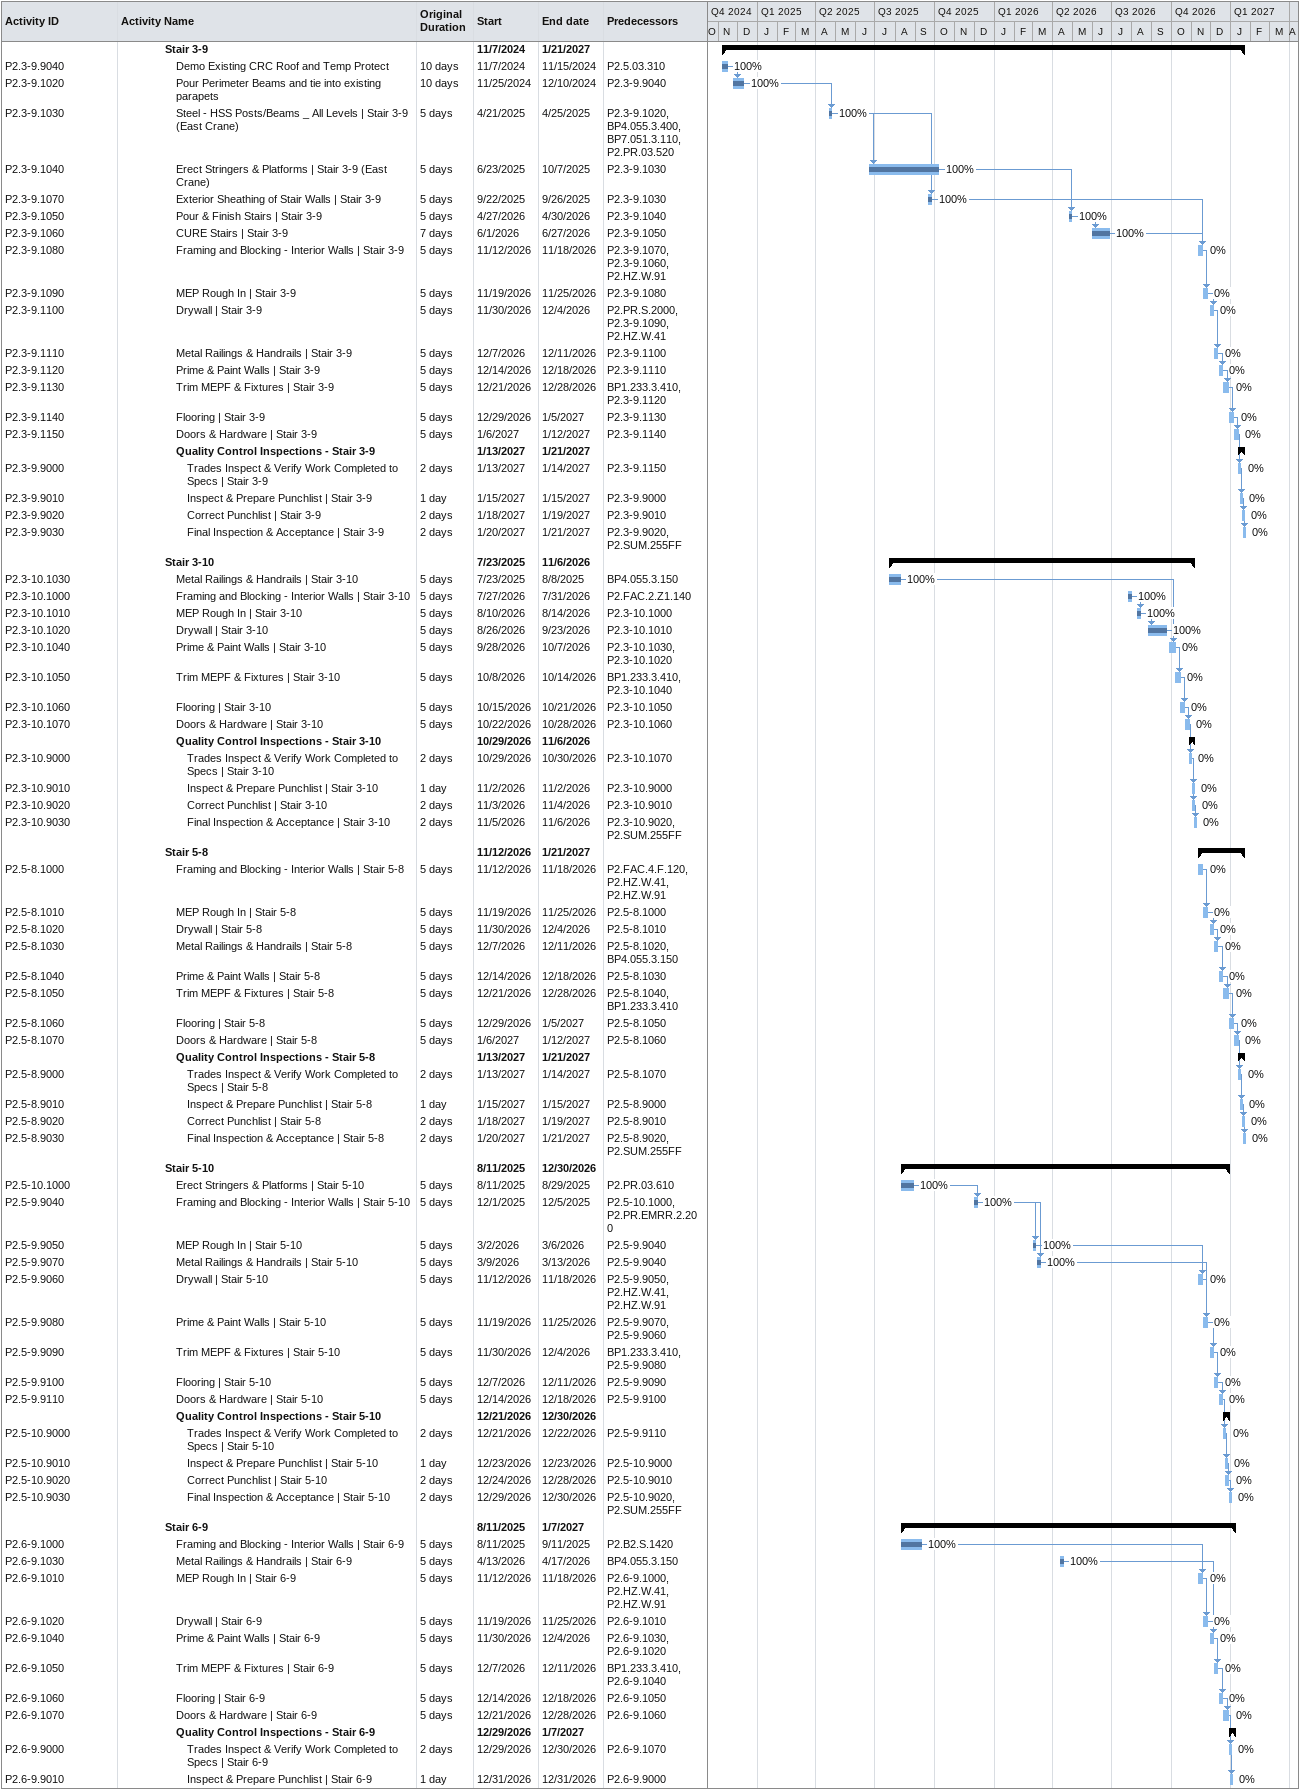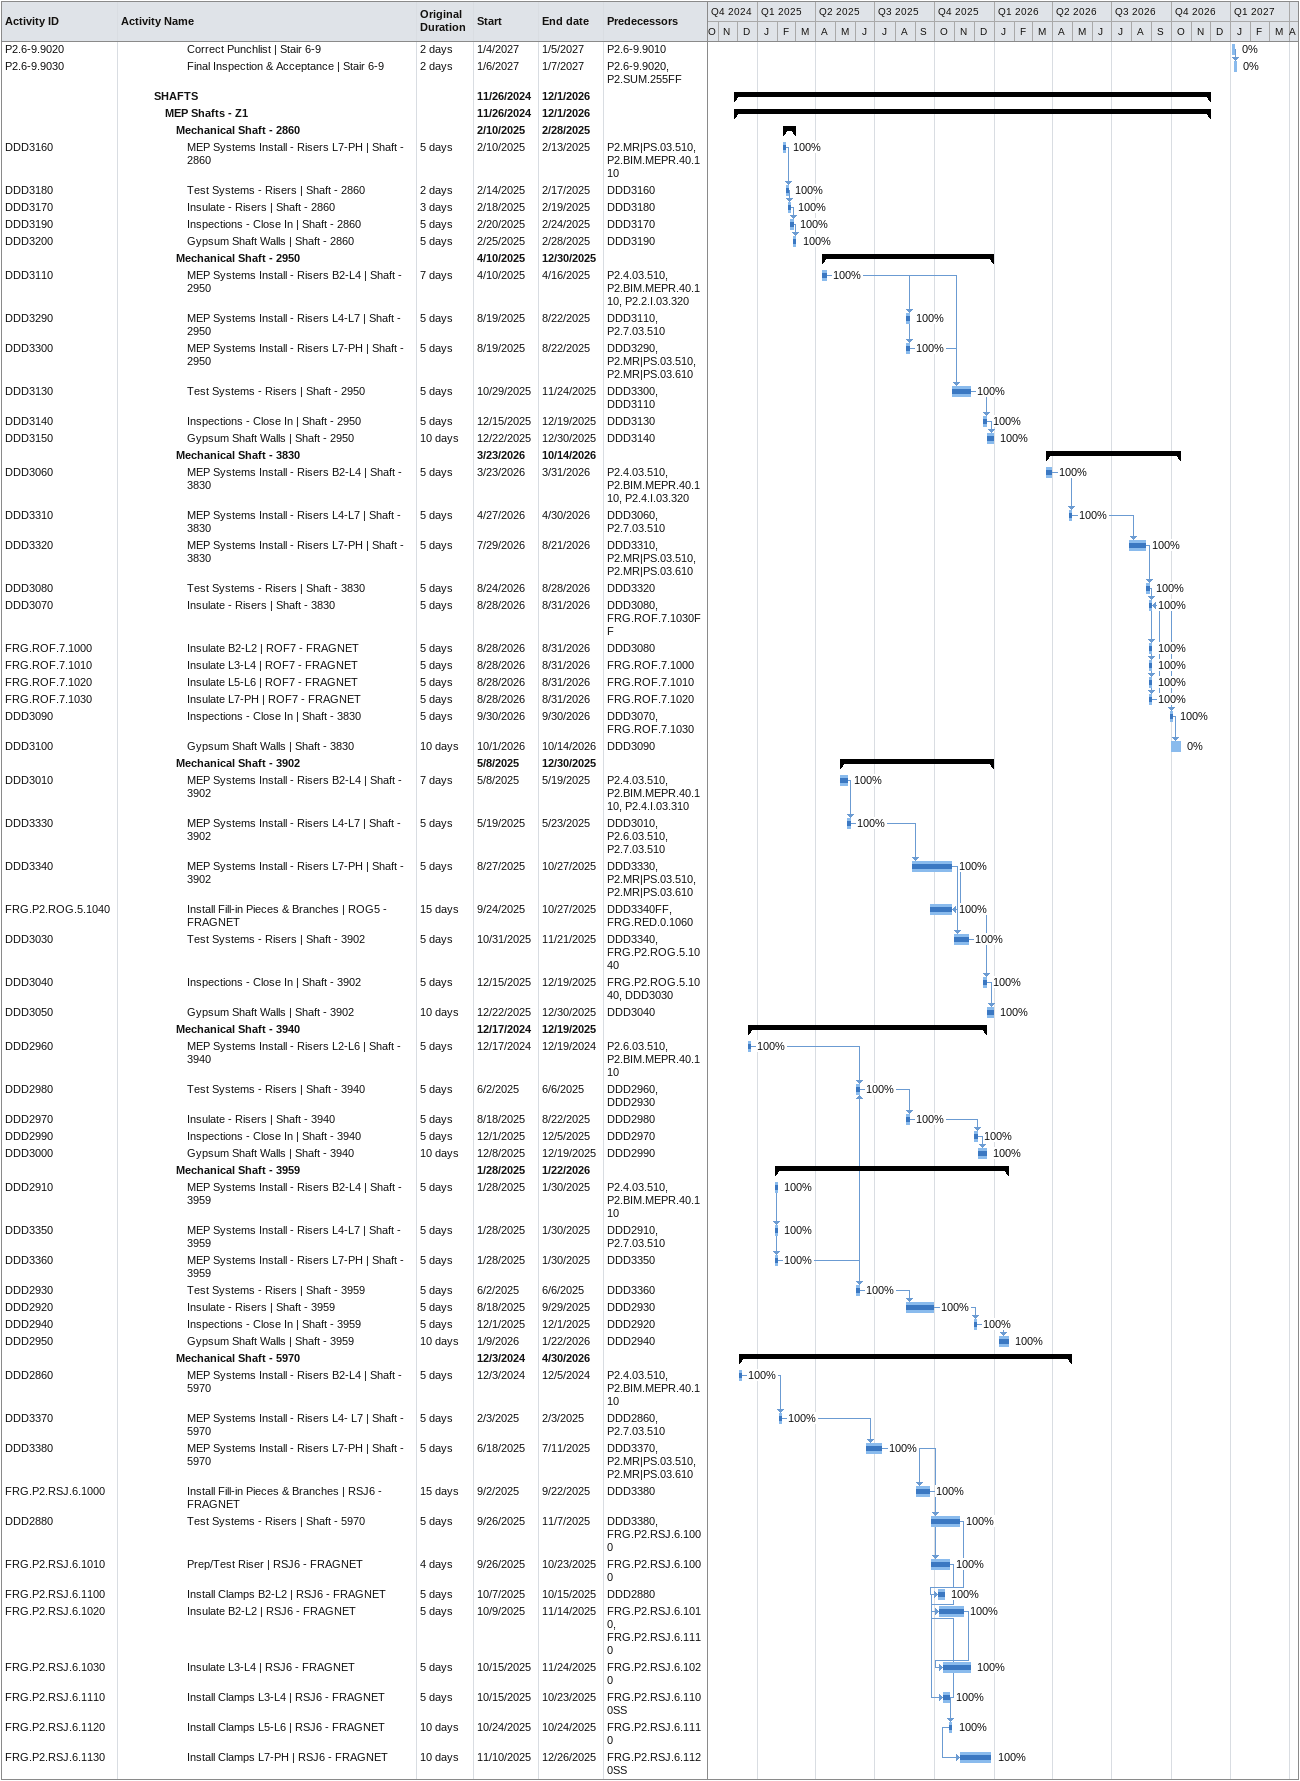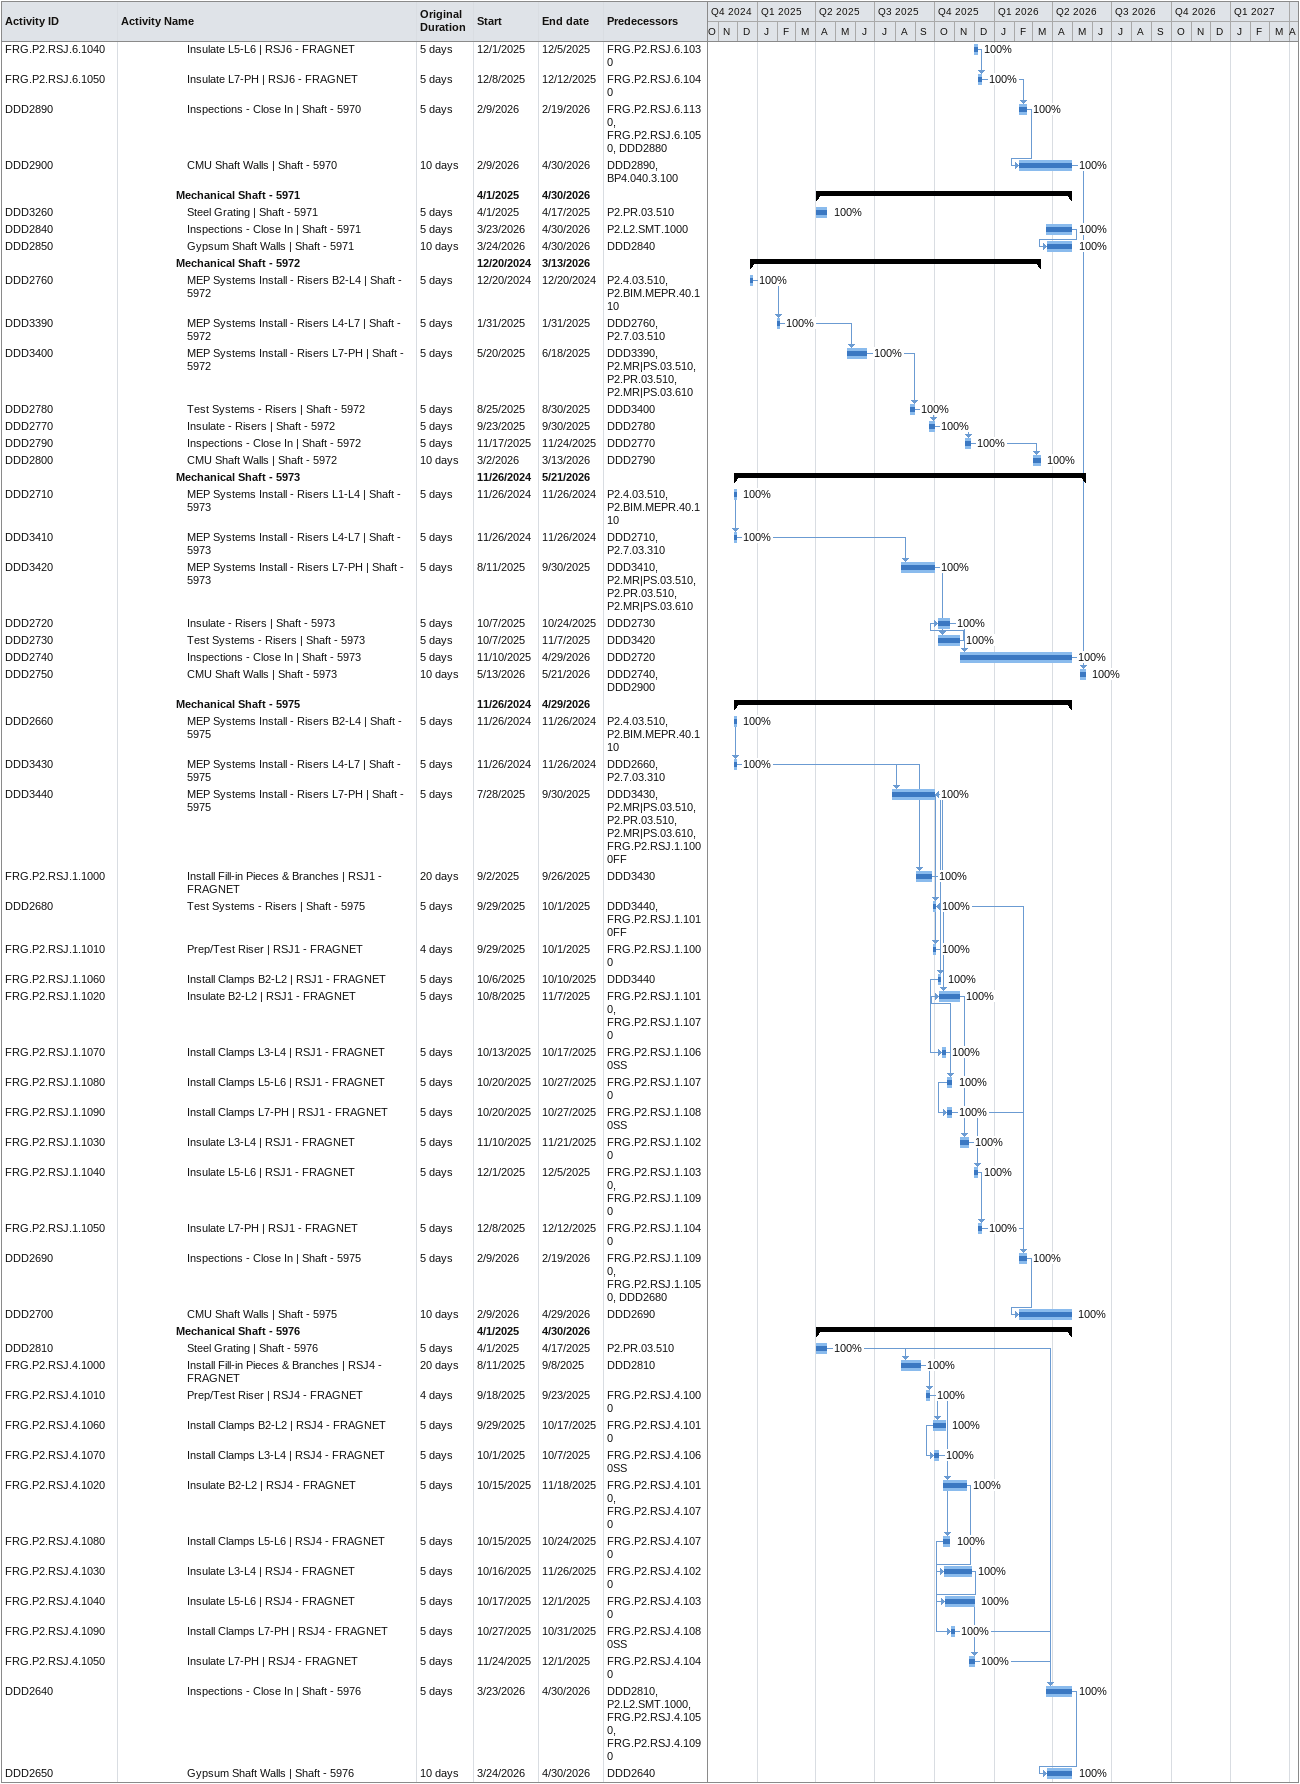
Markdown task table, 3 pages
| ID | Level | Task | Original duration | Start | Finish | Predecessors | % complete |
|---|---|---|---|---|---|---|---|
|  | 5 | **Stair 3-9** |  | 2024-11-07 | 2027-01-21 |  |  |
| P2.3-9.9040 | 6 | Demo Existing CRC Roof and Temp Protect | 10d | 2024-11-07 | 2024-11-15 | P2.5.03.310 | 100 |
| P2.3-9.1020 | 6 | Pour Perimeter Beams and tie into existing parapets | 10d | 2024-11-25 | 2024-12-10 | P2.3-9.9040 | 100 |
| P2.3-9.1030 | 6 | Steel - HSS Posts/Beams _ All Levels \| Stair 3-9 (East Crane) | 5d | 2025-04-21 | 2025-04-25 | P2.3-9.1020, BP4.055.3.400, BP7.051.3.110, P2.PR.03.520 | 100 |
| P2.3-9.1040 | 6 | Erect Stringers & Platforms \| Stair 3-9 (East Crane) | 5d | 2025-06-23 | 2025-10-07 | P2.3-9.1030 | 100 |
| P2.3-9.1070 | 6 | Exterior Sheathing of Stair Walls \| Stair 3-9 | 5d | 2025-09-22 | 2025-09-26 | P2.3-9.1030 | 100 |
| P2.3-9.1050 | 6 | Pour & Finish Stairs \| Stair 3-9 | 5d | 2026-04-27 | 2026-04-30 | P2.3-9.1040 | 100 |
| P2.3-9.1060 | 6 | CURE Stairs \| Stair 3-9 | 7d | 2026-06-01 | 2026-06-27 | P2.3-9.1050 | 100 |
| P2.3-9.1080 | 6 | Framing and Blocking - Interior Walls \| Stair 3-9 | 5d | 2026-11-12 | 2026-11-18 | P2.3-9.1070, P2.3-9.1060, P2.HZ.W.91 | 0 |
| P2.3-9.1090 | 6 | MEP Rough In \| Stair 3-9 | 5d | 2026-11-19 | 2026-11-25 | P2.3-9.1080 | 0 |
| P2.3-9.1100 | 6 | Drywall \| Stair 3-9 | 5d | 2026-11-30 | 2026-12-04 | P2.PR.S.2000, P2.3-9.1090, P2.HZ.W.41 | 0 |
| P2.3-9.1110 | 6 | Metal Railings & Handrails \| Stair 3-9 | 5d | 2026-12-07 | 2026-12-11 | P2.3-9.1100 | 0 |
| P2.3-9.1120 | 6 | Prime & Paint Walls \| Stair 3-9 | 5d | 2026-12-14 | 2026-12-18 | P2.3-9.1110 | 0 |
| P2.3-9.1130 | 6 | Trim MEPF & Fixtures \| Stair 3-9 | 5d | 2026-12-21 | 2026-12-28 | BP1.233.3.410, P2.3-9.1120 | 0 |
| P2.3-9.1140 | 6 | Flooring \| Stair 3-9 | 5d | 2026-12-29 | 2027-01-05 | P2.3-9.1130 | 0 |
| P2.3-9.1150 | 6 | Doors & Hardware \| Stair 3-9 | 5d | 2027-01-06 | 2027-01-12 | P2.3-9.1140 | 0 |
|  | 6 | **Quality Control Inspections - Stair 3-9** |  | 2027-01-13 | 2027-01-21 |  |  |
| P2.3-9.9000 | 7 | Trades Inspect & Verify Work Completed to Specs \| Stair 3-9 | 2d | 2027-01-13 | 2027-01-14 | P2.3-9.1150 | 0 |
| P2.3-9.9010 | 7 | Inspect & Prepare Punchlist \| Stair 3-9 | 1d | 2027-01-15 | 2027-01-15 | P2.3-9.9000 | 0 |
| P2.3-9.9020 | 7 | Correct Punchlist \| Stair 3-9 | 2d | 2027-01-18 | 2027-01-19 | P2.3-9.9010 | 0 |
| P2.3-9.9030 | 7 | Final Inspection & Acceptance \| Stair 3-9 | 2d | 2027-01-20 | 2027-01-21 | P2.3-9.9020, P2.SUM.255FF | 0 |
|  | 5 | **Stair 3-10** |  | 2025-07-23 | 2026-11-06 |  |  |
| P2.3-10.1030 | 6 | Metal Railings & Handrails \| Stair 3-10 | 5d | 2025-07-23 | 2025-08-08 | BP4.055.3.150 | 100 |
| P2.3-10.1000 | 6 | Framing and Blocking - Interior Walls \| Stair 3-10 | 5d | 2026-07-27 | 2026-07-31 | P2.FAC.2.Z1.140 | 100 |
| P2.3-10.1010 | 6 | MEP Rough In \| Stair 3-10 | 5d | 2026-08-10 | 2026-08-14 | P2.3-10.1000 | 100 |
| P2.3-10.1020 | 6 | Drywall \| Stair 3-10 | 5d | 2026-08-26 | 2026-09-23 | P2.3-10.1010 | 100 |
| P2.3-10.1040 | 6 | Prime & Paint Walls \| Stair 3-10 | 5d | 2026-09-28 | 2026-10-07 | P2.3-10.1030, P2.3-10.1020 | 0 |
| P2.3-10.1050 | 6 | Trim MEPF & Fixtures \| Stair 3-10 | 5d | 2026-10-08 | 2026-10-14 | BP1.233.3.410, P2.3-10.1040 | 0 |
| P2.3-10.1060 | 6 | Flooring \| Stair 3-10 | 5d | 2026-10-15 | 2026-10-21 | P2.3-10.1050 | 0 |
| P2.3-10.1070 | 6 | Doors & Hardware \| Stair 3-10 | 5d | 2026-10-22 | 2026-10-28 | P2.3-10.1060 | 0 |
|  | 6 | **Quality Control Inspections - Stair 3-10** |  | 2026-10-29 | 2026-11-06 |  |  |
| P2.3-10.9000 | 7 | Trades Inspect & Verify Work Completed to Specs \| Stair 3-10 | 2d | 2026-10-29 | 2026-10-30 | P2.3-10.1070 | 0 |
| P2.3-10.9010 | 7 | Inspect & Prepare Punchlist \| Stair 3-10 | 1d | 2026-11-02 | 2026-11-02 | P2.3-10.9000 | 0 |
| P2.3-10.9020 | 7 | Correct Punchlist \| Stair 3-10 | 2d | 2026-11-03 | 2026-11-04 | P2.3-10.9010 | 0 |
| P2.3-10.9030 | 7 | Final Inspection & Acceptance \| Stair 3-10 | 2d | 2026-11-05 | 2026-11-06 | P2.3-10.9020, P2.SUM.255FF | 0 |
|  | 5 | **Stair 5-8** |  | 2026-11-12 | 2027-01-21 |  |  |
| P2.5-8.1000 | 6 | Framing and Blocking - Interior Walls \| Stair 5-8 | 5d | 2026-11-12 | 2026-11-18 | P2.FAC.4.F.120, P2.HZ.W.41, P2.HZ.W.91 | 0 |
| P2.5-8.1010 | 6 | MEP Rough In \| Stair 5-8 | 5d | 2026-11-19 | 2026-11-25 | P2.5-8.1000 | 0 |
| P2.5-8.1020 | 6 | Drywall \| Stair 5-8 | 5d | 2026-11-30 | 2026-12-04 | P2.5-8.1010 | 0 |
| P2.5-8.1030 | 6 | Metal Railings & Handrails \| Stair 5-8 | 5d | 2026-12-07 | 2026-12-11 | P2.5-8.1020, BP4.055.3.150 | 0 |
| P2.5-8.1040 | 6 | Prime & Paint Walls \| Stair 5-8 | 5d | 2026-12-14 | 2026-12-18 | P2.5-8.1030 | 0 |
| P2.5-8.1050 | 6 | Trim MEPF & Fixtures \| Stair 5-8 | 5d | 2026-12-21 | 2026-12-28 | P2.5-8.1040, BP1.233.3.410 | 0 |
| P2.5-8.1060 | 6 | Flooring \| Stair 5-8 | 5d | 2026-12-29 | 2027-01-05 | P2.5-8.1050 | 0 |
| P2.5-8.1070 | 6 | Doors & Hardware \| Stair 5-8 | 5d | 2027-01-06 | 2027-01-12 | P2.5-8.1060 | 0 |
|  | 6 | **Quality Control Inspections - Stair 5-8** |  | 2027-01-13 | 2027-01-21 |  |  |
| P2.5-8.9000 | 7 | Trades Inspect & Verify Work Completed to Specs \| Stair 5-8 | 2d | 2027-01-13 | 2027-01-14 | P2.5-8.1070 | 0 |
| P2.5-8.9010 | 7 | Inspect & Prepare Punchlist \| Stair 5-8 | 1d | 2027-01-15 | 2027-01-15 | P2.5-8.9000 | 0 |
| P2.5-8.9020 | 7 | Correct Punchlist \| Stair 5-8 | 2d | 2027-01-18 | 2027-01-19 | P2.5-8.9010 | 0 |
| P2.5-8.9030 | 7 | Final Inspection & Acceptance \| Stair 5-8 | 2d | 2027-01-20 | 2027-01-21 | P2.5-8.9020, P2.SUM.255FF | 0 |
|  | 5 | **Stair 5-10** |  | 2025-08-11 | 2026-12-30 |  |  |
| P2.5-10.1000 | 6 | Erect Stringers & Platforms \| Stair 5-10 | 5d | 2025-08-11 | 2025-08-29 | P2.PR.03.610 | 100 |
| P2.5-9.9040 | 6 | Framing and Blocking - Interior Walls \| Stair 5-10 | 5d | 2025-12-01 | 2025-12-05 | P2.5-10.1000, P2.PR.EMRR.2.200 | 100 |
| P2.5-9.9050 | 6 | MEP Rough In \| Stair 5-10 | 5d | 2026-03-02 | 2026-03-06 | P2.5-9.9040 | 100 |
| P2.5-9.9070 | 6 | Metal Railings & Handrails \| Stair 5-10 | 5d | 2026-03-09 | 2026-03-13 | P2.5-9.9040 | 100 |
| P2.5-9.9060 | 6 | Drywall \| Stair 5-10 | 5d | 2026-11-12 | 2026-11-18 | P2.5-9.9050, P2.HZ.W.41, P2.HZ.W.91 | 0 |
| P2.5-9.9080 | 6 | Prime & Paint Walls \| Stair 5-10 | 5d | 2026-11-19 | 2026-11-25 | P2.5-9.9070, P2.5-9.9060 | 0 |
| P2.5-9.9090 | 6 | Trim MEPF & Fixtures \| Stair 5-10 | 5d | 2026-11-30 | 2026-12-04 | BP1.233.3.410, P2.5-9.9080 | 0 |
| P2.5-9.9100 | 6 | Flooring \| Stair 5-10 | 5d | 2026-12-07 | 2026-12-11 | P2.5-9.9090 | 0 |
| P2.5-9.9110 | 6 | Doors & Hardware \| Stair 5-10 | 5d | 2026-12-14 | 2026-12-18 | P2.5-9.9100 | 0 |
|  | 6 | **Quality Control Inspections - Stair 5-10** |  | 2026-12-21 | 2026-12-30 |  |  |
| P2.5-10.9000 | 7 | Trades Inspect & Verify Work Completed to Specs \| Stair 5-10 | 2d | 2026-12-21 | 2026-12-22 | P2.5-9.9110 | 0 |
| P2.5-10.9010 | 7 | Inspect & Prepare Punchlist \| Stair 5-10 | 1d | 2026-12-23 | 2026-12-23 | P2.5-10.9000 | 0 |
| P2.5-10.9020 | 7 | Correct Punchlist \| Stair 5-10 | 2d | 2026-12-24 | 2026-12-28 | P2.5-10.9010 | 0 |
| P2.5-10.9030 | 7 | Final Inspection & Acceptance \| Stair 5-10 | 2d | 2026-12-29 | 2026-12-30 | P2.5-10.9020, P2.SUM.255FF | 0 |
|  | 5 | **Stair 6-9** |  | 2025-08-11 | 2027-01-07 |  |  |
| P2.6-9.1000 | 6 | Framing and Blocking - Interior Walls \| Stair 6-9 | 5d | 2025-08-11 | 2025-09-11 | P2.B2.S.1420 | 100 |
| P2.6-9.1030 | 6 | Metal Railings & Handrails \| Stair 6-9 | 5d | 2026-04-13 | 2026-04-17 | BP4.055.3.150 | 100 |
| P2.6-9.1010 | 6 | MEP Rough In \| Stair 6-9 | 5d | 2026-11-12 | 2026-11-18 | P2.6-9.1000, P2.HZ.W.41, P2.HZ.W.91 | 0 |
| P2.6-9.1020 | 6 | Drywall \| Stair 6-9 | 5d | 2026-11-19 | 2026-11-25 | P2.6-9.1010 | 0 |
| P2.6-9.1040 | 6 | Prime & Paint Walls \| Stair 6-9 | 5d | 2026-11-30 | 2026-12-04 | P2.6-9.1030, P2.6-9.1020 | 0 |
| P2.6-9.1050 | 6 | Trim MEPF & Fixtures \| Stair 6-9 | 5d | 2026-12-07 | 2026-12-11 | BP1.233.3.410, P2.6-9.1040 | 0 |
| P2.6-9.1060 | 6 | Flooring \| Stair 6-9 | 5d | 2026-12-14 | 2026-12-18 | P2.6-9.1050 | 0 |
| P2.6-9.1070 | 6 | Doors & Hardware \| Stair 6-9 | 5d | 2026-12-21 | 2026-12-28 | P2.6-9.1060 | 0 |
|  | 6 | **Quality Control Inspections - Stair 6-9** |  | 2026-12-29 | 2027-01-07 |  |  |
| P2.6-9.9000 | 7 | Trades Inspect & Verify Work Completed to Specs \| Stair 6-9 | 2d | 2026-12-29 | 2026-12-30 | P2.6-9.1070 | 0 |
| P2.6-9.9010 | 7 | Inspect & Prepare Punchlist \| Stair 6-9 | 1d | 2026-12-31 | 2026-12-31 | P2.6-9.9000 | 0 |
| P2.6-9.9020 | 7 | Correct Punchlist \| Stair 6-9 | 2d | 2027-01-04 | 2027-01-05 | P2.6-9.9010 | 0 |
| P2.6-9.9030 | 7 | Final Inspection & Acceptance \| Stair 6-9 | 2d | 2027-01-06 | 2027-01-07 | P2.6-9.9020, P2.SUM.255FF | 0 |
|  | 4 | **SHAFTS** |  | 2024-11-26 | 2026-12-01 |  |  |
|  | 5 | **MEP Shafts - Z1** |  | 2024-11-26 | 2026-12-01 |  |  |
|  | 6 | **Mechanical Shaft - 2860** |  | 2025-02-10 | 2025-02-28 |  |  |
| DDD3160 | 7 | MEP Systems Install - Risers L7-PH \| Shaft - 2860 | 5d | 2025-02-10 | 2025-02-13 | P2.MR\|PS.03.510, P2.BIM.MEPR.40.110 | 100 |
| DDD3180 | 7 | Test Systems - Risers \| Shaft - 2860 | 2d | 2025-02-14 | 2025-02-17 | DDD3160 | 100 |
| DDD3170 | 7 | Insulate - Risers \| Shaft - 2860 | 3d | 2025-02-18 | 2025-02-19 | DDD3180 | 100 |
| DDD3190 | 7 | Inspections - Close In \| Shaft - 2860 | 5d | 2025-02-20 | 2025-02-24 | DDD3170 | 100 |
| DDD3200 | 7 | Gypsum Shaft Walls \| Shaft - 2860 | 5d | 2025-02-25 | 2025-02-28 | DDD3190 | 100 |
|  | 6 | **Mechanical Shaft - 2950** |  | 2025-04-10 | 2025-12-30 |  |  |
| DDD3110 | 7 | MEP Systems Install - Risers B2-L4 \| Shaft - 2950 | 7d | 2025-04-10 | 2025-04-16 | P2.4.03.510, P2.BIM.MEPR.40.110, P2.2.I.03.320 | 100 |
| DDD3290 | 7 | MEP Systems Install - Risers L4-L7 \| Shaft - 2950 | 5d | 2025-08-19 | 2025-08-22 | DDD3110, P2.7.03.510 | 100 |
| DDD3300 | 7 | MEP Systems Install - Risers L7-PH \| Shaft - 2950 | 5d | 2025-08-19 | 2025-08-22 | DDD3290, P2.MR\|PS.03.510, P2.MR\|PS.03.610 | 100 |
| DDD3130 | 7 | Test Systems - Risers \| Shaft - 2950 | 5d | 2025-10-29 | 2025-11-24 | DDD3300, DDD3110 | 100 |
| DDD3140 | 7 | Inspections - Close In \| Shaft - 2950 | 5d | 2025-12-15 | 2025-12-19 | DDD3130 | 100 |
| DDD3150 | 7 | Gypsum Shaft Walls \| Shaft - 2950 | 10d | 2025-12-22 | 2025-12-30 | DDD3140 | 100 |
|  | 6 | **Mechanical Shaft - 3830** |  | 2026-03-23 | 2026-10-14 |  |  |
| DDD3060 | 7 | MEP Systems Install - Risers B2-L4 \| Shaft - 3830 | 5d | 2026-03-23 | 2026-03-31 | P2.4.03.510, P2.BIM.MEPR.40.110, P2.4.I.03.320 | 100 |
| DDD3310 | 7 | MEP Systems Install - Risers L4-L7 \| Shaft - 3830 | 5d | 2026-04-27 | 2026-04-30 | DDD3060, P2.7.03.510 | 100 |
| DDD3320 | 7 | MEP Systems Install - Risers L7-PH \| Shaft - 3830 | 5d | 2026-07-29 | 2026-08-21 | DDD3310, P2.MR\|PS.03.510, P2.MR\|PS.03.610 | 100 |
| DDD3080 | 7 | Test Systems - Risers \| Shaft - 3830 | 5d | 2026-08-24 | 2026-08-28 | DDD3320 | 100 |
| DDD3070 | 7 | Insulate - Risers \| Shaft - 3830 | 5d | 2026-08-28 | 2026-08-31 | DDD3080, FRG.ROF.7.1030FF | 100 |
| FRG.ROF.7.1000 | 7 | Insulate B2-L2 \| ROF7 - FRAGNET | 5d | 2026-08-28 | 2026-08-31 | DDD3080 | 100 |
| FRG.ROF.7.1010 | 7 | Insulate L3-L4 \| ROF7 - FRAGNET | 5d | 2026-08-28 | 2026-08-31 | FRG.ROF.7.1000 | 100 |
| FRG.ROF.7.1020 | 7 | Insulate L5-L6 \| ROF7 - FRAGNET | 5d | 2026-08-28 | 2026-08-31 | FRG.ROF.7.1010 | 100 |
| FRG.ROF.7.1030 | 7 | Insulate L7-PH \| ROF7 - FRAGNET | 5d | 2026-08-28 | 2026-08-31 | FRG.ROF.7.1020 | 100 |
| DDD3090 | 7 | Inspections - Close In \| Shaft - 3830 | 5d | 2026-09-30 | 2026-09-30 | DDD3070, FRG.ROF.7.1030 | 100 |
| DDD3100 | 7 | Gypsum Shaft Walls \| Shaft - 3830 | 10d | 2026-10-01 | 2026-10-14 | DDD3090 | 0 |
|  | 6 | **Mechanical Shaft - 3902** |  | 2025-05-08 | 2025-12-30 |  |  |
| DDD3010 | 7 | MEP Systems Install - Risers B2-L4 \| Shaft - 3902 | 7d | 2025-05-08 | 2025-05-19 | P2.4.03.510, P2.BIM.MEPR.40.110, P2.4.I.03.310 | 100 |
| DDD3330 | 7 | MEP Systems Install - Risers L4-L7 \| Shaft - 3902 | 5d | 2025-05-19 | 2025-05-23 | DDD3010, P2.6.03.510, P2.7.03.510 | 100 |
| DDD3340 | 7 | MEP Systems Install - Risers L7-PH \| Shaft - 3902 | 5d | 2025-08-27 | 2025-10-27 | DDD3330, P2.MR\|PS.03.510, P2.MR\|PS.03.610 | 100 |
| FRG.P2.ROG.5.1040 | 7 | Install Fill-in Pieces & Branches \| ROG5 - FRAGNET | 15d | 2025-09-24 | 2025-10-27 | DDD3340FF, FRG.RED.0.1060 | 100 |
| DDD3030 | 7 | Test Systems - Risers \| Shaft - 3902 | 5d | 2025-10-31 | 2025-11-21 | DDD3340, FRG.P2.ROG.5.1040 | 100 |
| DDD3040 | 7 | Inspections - Close In \| Shaft - 3902 | 5d | 2025-12-15 | 2025-12-19 | FRG.P2.ROG.5.1040, DDD3030 | 100 |
| DDD3050 | 7 | Gypsum Shaft Walls \| Shaft - 3902 | 10d | 2025-12-22 | 2025-12-30 | DDD3040 | 100 |
|  | 6 | **Mechanical Shaft - 3940** |  | 2024-12-17 | 2025-12-19 |  |  |
| DDD2960 | 7 | MEP Systems Install - Risers L2-L6 \| Shaft - 3940 | 5d | 2024-12-17 | 2024-12-19 | P2.6.03.510, P2.BIM.MEPR.40.110 | 100 |
| DDD2980 | 7 | Test Systems - Risers \| Shaft - 3940 | 5d | 2025-06-02 | 2025-06-06 | DDD2960, DDD2930 | 100 |
| DDD2970 | 7 | Insulate - Risers \| Shaft - 3940 | 5d | 2025-08-18 | 2025-08-22 | DDD2980 | 100 |
| DDD2990 | 7 | Inspections - Close In \| Shaft - 3940 | 5d | 2025-12-01 | 2025-12-05 | DDD2970 | 100 |
| DDD3000 | 7 | Gypsum Shaft Walls \| Shaft - 3940 | 10d | 2025-12-08 | 2025-12-19 | DDD2990 | 100 |
|  | 6 | **Mechanical Shaft - 3959** |  | 2025-01-28 | 2026-01-22 |  |  |
| DDD2910 | 7 | MEP Systems Install - Risers B2-L4 \| Shaft - 3959 | 5d | 2025-01-28 | 2025-01-30 | P2.4.03.510, P2.BIM.MEPR.40.110 | 100 |
| DDD3350 | 7 | MEP Systems Install - Risers L4-L7 \| Shaft - 3959 | 5d | 2025-01-28 | 2025-01-30 | DDD2910, P2.7.03.510 | 100 |
| DDD3360 | 7 | MEP Systems Install - Risers L7-PH \| Shaft - 3959 | 5d | 2025-01-28 | 2025-01-30 | DDD3350 | 100 |
| DDD2930 | 7 | Test Systems - Risers \| Shaft - 3959 | 5d | 2025-06-02 | 2025-06-06 | DDD3360 | 100 |
| DDD2920 | 7 | Insulate - Risers \| Shaft - 3959 | 5d | 2025-08-18 | 2025-09-29 | DDD2930 | 100 |
| DDD2940 | 7 | Inspections - Close In \| Shaft - 3959 | 5d | 2025-12-01 | 2025-12-01 | DDD2920 | 100 |
| DDD2950 | 7 | Gypsum Shaft Walls \| Shaft - 3959 | 10d | 2026-01-09 | 2026-01-22 | DDD2940 | 100 |
|  | 6 | **Mechanical Shaft - 5970** |  | 2024-12-03 | 2026-04-30 |  |  |
| DDD2860 | 7 | MEP Systems Install - Risers B2-L4 \| Shaft - 5970 | 5d | 2024-12-03 | 2024-12-05 | P2.4.03.510, P2.BIM.MEPR.40.110 | 100 |
| DDD3370 | 7 | MEP Systems Install - Risers L4- L7 \| Shaft - 5970 | 5d | 2025-02-03 | 2025-02-03 | DDD2860, P2.7.03.510 | 100 |
| DDD3380 | 7 | MEP Systems Install - Risers L7-PH \| Shaft - 5970 | 5d | 2025-06-18 | 2025-07-11 | DDD3370, P2.MR\|PS.03.510, P2.MR\|PS.03.610 | 100 |
| FRG.P2.RSJ.6.1000 | 7 | Install Fill-in Pieces & Branches \| RSJ6 - FRAGNET | 15d | 2025-09-02 | 2025-09-22 | DDD3380 | 100 |
| DDD2880 | 7 | Test Systems - Risers \| Shaft - 5970 | 5d | 2025-09-26 | 2025-11-07 | DDD3380, FRG.P2.RSJ.6.1000 | 100 |
| FRG.P2.RSJ.6.1010 | 7 | Prep/Test Riser \| RSJ6 - FRAGNET | 4d | 2025-09-26 | 2025-10-23 | FRG.P2.RSJ.6.1000 | 100 |
| FRG.P2.RSJ.6.1100 | 7 | Install Clamps B2-L2 \| RSJ6 - FRAGNET | 5d | 2025-10-07 | 2025-10-15 | DDD2880 | 100 |
| FRG.P2.RSJ.6.1020 | 7 | Insulate B2-L2 \| RSJ6 - FRAGNET | 5d | 2025-10-09 | 2025-11-14 | FRG.P2.RSJ.6.1010, FRG.P2.RSJ.6.1110 | 100 |
| FRG.P2.RSJ.6.1030 | 7 | Insulate L3-L4 \| RSJ6 - FRAGNET | 5d | 2025-10-15 | 2025-11-24 | FRG.P2.RSJ.6.1020 | 100 |
| FRG.P2.RSJ.6.1110 | 7 | Install Clamps L3-L4 \| RSJ6 - FRAGNET | 5d | 2025-10-15 | 2025-10-23 | FRG.P2.RSJ.6.1100SS | 100 |
| FRG.P2.RSJ.6.1120 | 7 | Install Clamps L5-L6 \| RSJ6 - FRAGNET | 10d | 2025-10-24 | 2025-10-24 | FRG.P2.RSJ.6.1110 | 100 |
| FRG.P2.RSJ.6.1130 | 7 | Install Clamps L7-PH \| RSJ6 - FRAGNET | 10d | 2025-11-10 | 2025-12-26 | FRG.P2.RSJ.6.1120SS | 100 |
| FRG.P2.RSJ.6.1040 | 7 | Insulate L5-L6 \| RSJ6 - FRAGNET | 5d | 2025-12-01 | 2025-12-05 | FRG.P2.RSJ.6.1030 | 100 |
| FRG.P2.RSJ.6.1050 | 7 | Insulate L7-PH \| RSJ6 - FRAGNET | 5d | 2025-12-08 | 2025-12-12 | FRG.P2.RSJ.6.1040 | 100 |
| DDD2890 | 7 | Inspections - Close In \| Shaft - 5970 | 5d | 2026-02-09 | 2026-02-19 | FRG.P2.RSJ.6.1130, FRG.P2.RSJ.6.1050, DDD2880 | 100 |
| DDD2900 | 7 | CMU Shaft Walls \| Shaft - 5970 | 10d | 2026-02-09 | 2026-04-30 | DDD2890, BP4.040.3.100 | 100 |
|  | 6 | **Mechanical Shaft - 5971** |  | 2025-04-01 | 2026-04-30 |  |  |
| DDD3260 | 7 | Steel Grating \| Shaft - 5971 | 5d | 2025-04-01 | 2025-04-17 | P2.PR.03.510 | 100 |
| DDD2840 | 7 | Inspections - Close In \| Shaft - 5971 | 5d | 2026-03-23 | 2026-04-30 | P2.L2.SMT.1000 | 100 |
| DDD2850 | 7 | Gypsum Shaft Walls \| Shaft - 5971 | 10d | 2026-03-24 | 2026-04-30 | DDD2840 | 100 |
|  | 6 | **Mechanical Shaft - 5972** |  | 2024-12-20 | 2026-03-13 |  |  |
| DDD2760 | 7 | MEP Systems Install - Risers B2-L4 \| Shaft - 5972 | 5d | 2024-12-20 | 2024-12-20 | P2.4.03.510, P2.BIM.MEPR.40.110 | 100 |
| DDD3390 | 7 | MEP Systems Install - Risers L4-L7 \| Shaft - 5972 | 5d | 2025-01-31 | 2025-01-31 | DDD2760, P2.7.03.510 | 100 |
| DDD3400 | 7 | MEP Systems Install - Risers L7-PH \| Shaft - 5972 | 5d | 2025-05-20 | 2025-06-18 | DDD3390, P2.MR\|PS.03.510, P2.PR.03.510, P2.MR\|PS.03.610 | 100 |
| DDD2780 | 7 | Test Systems - Risers \| Shaft - 5972 | 5d | 2025-08-25 | 2025-08-30 | DDD3400 | 100 |
| DDD2770 | 7 | Insulate - Risers \| Shaft - 5972 | 5d | 2025-09-23 | 2025-09-30 | DDD2780 | 100 |
| DDD2790 | 7 | Inspections - Close In \| Shaft - 5972 | 5d | 2025-11-17 | 2025-11-24 | DDD2770 | 100 |
| DDD2800 | 7 | CMU Shaft Walls \| Shaft - 5972 | 10d | 2026-03-02 | 2026-03-13 | DDD2790 | 100 |
|  | 6 | **Mechanical Shaft - 5973** |  | 2024-11-26 | 2026-05-21 |  |  |
| DDD2710 | 7 | MEP Systems Install - Risers L1-L4 \| Shaft - 5973 | 5d | 2024-11-26 | 2024-11-26 | P2.4.03.510, P2.BIM.MEPR.40.110 | 100 |
| DDD3410 | 7 | MEP Systems Install - Risers L4-L7 \| Shaft - 5973 | 5d | 2024-11-26 | 2024-11-26 | DDD2710, P2.7.03.310 | 100 |
| DDD3420 | 7 | MEP Systems Install - Risers L7-PH \| Shaft - 5973 | 5d | 2025-08-11 | 2025-09-30 | DDD3410, P2.MR\|PS.03.510, P2.PR.03.510, P2.MR\|PS.03.610 | 100 |
| DDD2720 | 7 | Insulate - Risers \| Shaft - 5973 | 5d | 2025-10-07 | 2025-10-24 | DDD2730 | 100 |
| DDD2730 | 7 | Test Systems - Risers \| Shaft - 5973 | 5d | 2025-10-07 | 2025-11-07 | DDD3420 | 100 |
| DDD2740 | 7 | Inspections - Close In \| Shaft - 5973 | 5d | 2025-11-10 | 2026-04-29 | DDD2720 | 100 |
| DDD2750 | 7 | CMU Shaft Walls \| Shaft - 5973 | 10d | 2026-05-13 | 2026-05-21 | DDD2740, DDD2900 | 100 |
|  | 6 | **Mechanical Shaft - 5975** |  | 2024-11-26 | 2026-04-29 |  |  |
| DDD2660 | 7 | MEP Systems Install - Risers B2-L4 \| Shaft - 5975 | 5d | 2024-11-26 | 2024-11-26 | P2.4.03.510, P2.BIM.MEPR.40.110 | 100 |
| DDD3430 | 7 | MEP Systems Install - Risers L4-L7 \| Shaft - 5975 | 5d | 2024-11-26 | 2024-11-26 | DDD2660, P2.7.03.310 | 100 |
| DDD3440 | 7 | MEP Systems Install - Risers L7-PH \| Shaft - 5975 | 5d | 2025-07-28 | 2025-09-30 | DDD3430, P2.MR\|PS.03.510, P2.PR.03.510, P2.MR\|PS.03.610, FRG.P2.RSJ.1.1000FF | 100 |
| FRG.P2.RSJ.1.1000 | 7 | Install Fill-in Pieces & Branches \| RSJ1 - FRAGNET | 20d | 2025-09-02 | 2025-09-26 | DDD3430 | 100 |
| DDD2680 | 7 | Test Systems - Risers \| Shaft - 5975 | 5d | 2025-09-29 | 2025-10-01 | DDD3440, FRG.P2.RSJ.1.1010FF | 100 |
| FRG.P2.RSJ.1.1010 | 7 | Prep/Test Riser \| RSJ1 - FRAGNET | 4d | 2025-09-29 | 2025-10-01 | FRG.P2.RSJ.1.1000 | 100 |
| FRG.P2.RSJ.1.1060 | 7 | Install Clamps B2-L2 \| RSJ1 - FRAGNET | 5d | 2025-10-06 | 2025-10-10 | DDD3440 | 100 |
| FRG.P2.RSJ.1.1020 | 7 | Insulate B2-L2 \| RSJ1 - FRAGNET | 5d | 2025-10-08 | 2025-11-07 | FRG.P2.RSJ.1.1010, FRG.P2.RSJ.1.1070 | 100 |
| FRG.P2.RSJ.1.1070 | 7 | Install Clamps L3-L4 \| RSJ1 - FRAGNET | 5d | 2025-10-13 | 2025-10-17 | FRG.P2.RSJ.1.1060SS | 100 |
| FRG.P2.RSJ.1.1080 | 7 | Install Clamps L5-L6 \| RSJ1 - FRAGNET | 5d | 2025-10-20 | 2025-10-27 | FRG.P2.RSJ.1.1070 | 100 |
| FRG.P2.RSJ.1.1090 | 7 | Install Clamps L7-PH \| RSJ1 - FRAGNET | 5d | 2025-10-20 | 2025-10-27 | FRG.P2.RSJ.1.1080SS | 100 |
| FRG.P2.RSJ.1.1030 | 7 | Insulate L3-L4 \| RSJ1 - FRAGNET | 5d | 2025-11-10 | 2025-11-21 | FRG.P2.RSJ.1.1020 | 100 |
| FRG.P2.RSJ.1.1040 | 7 | Insulate L5-L6 \| RSJ1 - FRAGNET | 5d | 2025-12-01 | 2025-12-05 | FRG.P2.RSJ.1.1030, FRG.P2.RSJ.1.1090 | 100 |
| FRG.P2.RSJ.1.1050 | 7 | Insulate L7-PH \| RSJ1 - FRAGNET | 5d | 2025-12-08 | 2025-12-12 | FRG.P2.RSJ.1.1040 | 100 |
| DDD2690 | 7 | Inspections - Close In \| Shaft - 5975 | 5d | 2026-02-09 | 2026-02-19 | FRG.P2.RSJ.1.1090, FRG.P2.RSJ.1.1050, DDD2680 | 100 |
| DDD2700 | 7 | CMU Shaft Walls \| Shaft - 5975 | 10d | 2026-02-09 | 2026-04-29 | DDD2690 | 100 |
|  | 6 | **Mechanical Shaft - 5976** |  | 2025-04-01 | 2026-04-30 |  |  |
| DDD2810 | 7 | Steel Grating \| Shaft - 5976 | 5d | 2025-04-01 | 2025-04-17 | P2.PR.03.510 | 100 |
| FRG.P2.RSJ.4.1000 | 7 | Install Fill-in Pieces & Branches \| RSJ4 - FRAGNET | 20d | 2025-08-11 | 2025-09-08 | DDD2810 | 100 |
| FRG.P2.RSJ.4.1010 | 7 | Prep/Test Riser \| RSJ4 - FRAGNET | 4d | 2025-09-18 | 2025-09-23 | FRG.P2.RSJ.4.1000 | 100 |
| FRG.P2.RSJ.4.1060 | 7 | Install Clamps B2-L2 \| RSJ4 - FRAGNET | 5d | 2025-09-29 | 2025-10-17 | FRG.P2.RSJ.4.1010 | 100 |
| FRG.P2.RSJ.4.1070 | 7 | Install Clamps L3-L4 \| RSJ4 - FRAGNET | 5d | 2025-10-01 | 2025-10-07 | FRG.P2.RSJ.4.1060SS | 100 |
| FRG.P2.RSJ.4.1020 | 7 | Insulate B2-L2 \| RSJ4 - FRAGNET | 5d | 2025-10-15 | 2025-11-18 | FRG.P2.RSJ.4.1010, FRG.P2.RSJ.4.1070 | 100 |
| FRG.P2.RSJ.4.1080 | 7 | Install Clamps L5-L6 \| RSJ4 - FRAGNET | 5d | 2025-10-15 | 2025-10-24 | FRG.P2.RSJ.4.1070 | 100 |
| FRG.P2.RSJ.4.1030 | 7 | Insulate L3-L4 \| RSJ4 - FRAGNET | 5d | 2025-10-16 | 2025-11-26 | FRG.P2.RSJ.4.1020 | 100 |
| FRG.P2.RSJ.4.1040 | 7 | Insulate L5-L6 \| RSJ4 - FRAGNET | 5d | 2025-10-17 | 2025-12-01 | FRG.P2.RSJ.4.1030 | 100 |
| FRG.P2.RSJ.4.1090 | 7 | Install Clamps L7-PH \| RSJ4 - FRAGNET | 5d | 2025-10-27 | 2025-10-31 | FRG.P2.RSJ.4.1080SS | 100 |
| FRG.P2.RSJ.4.1050 | 7 | Insulate L7-PH \| RSJ4 - FRAGNET | 5d | 2025-11-24 | 2025-12-01 | FRG.P2.RSJ.4.1040 | 100 |
| DDD2640 | 7 | Inspections - Close In \| Shaft - 5976 | 5d | 2026-03-23 | 2026-04-30 | DDD2810, P2.L2.SMT.1000, FRG.P2.RSJ.4.1050, FRG.P2.RSJ.4.1090 | 100 |
| DDD2650 | 7 | Gypsum Shaft Walls \| Shaft - 5976 | 10d | 2026-03-24 | 2026-04-30 | DDD2640 | 100 |
